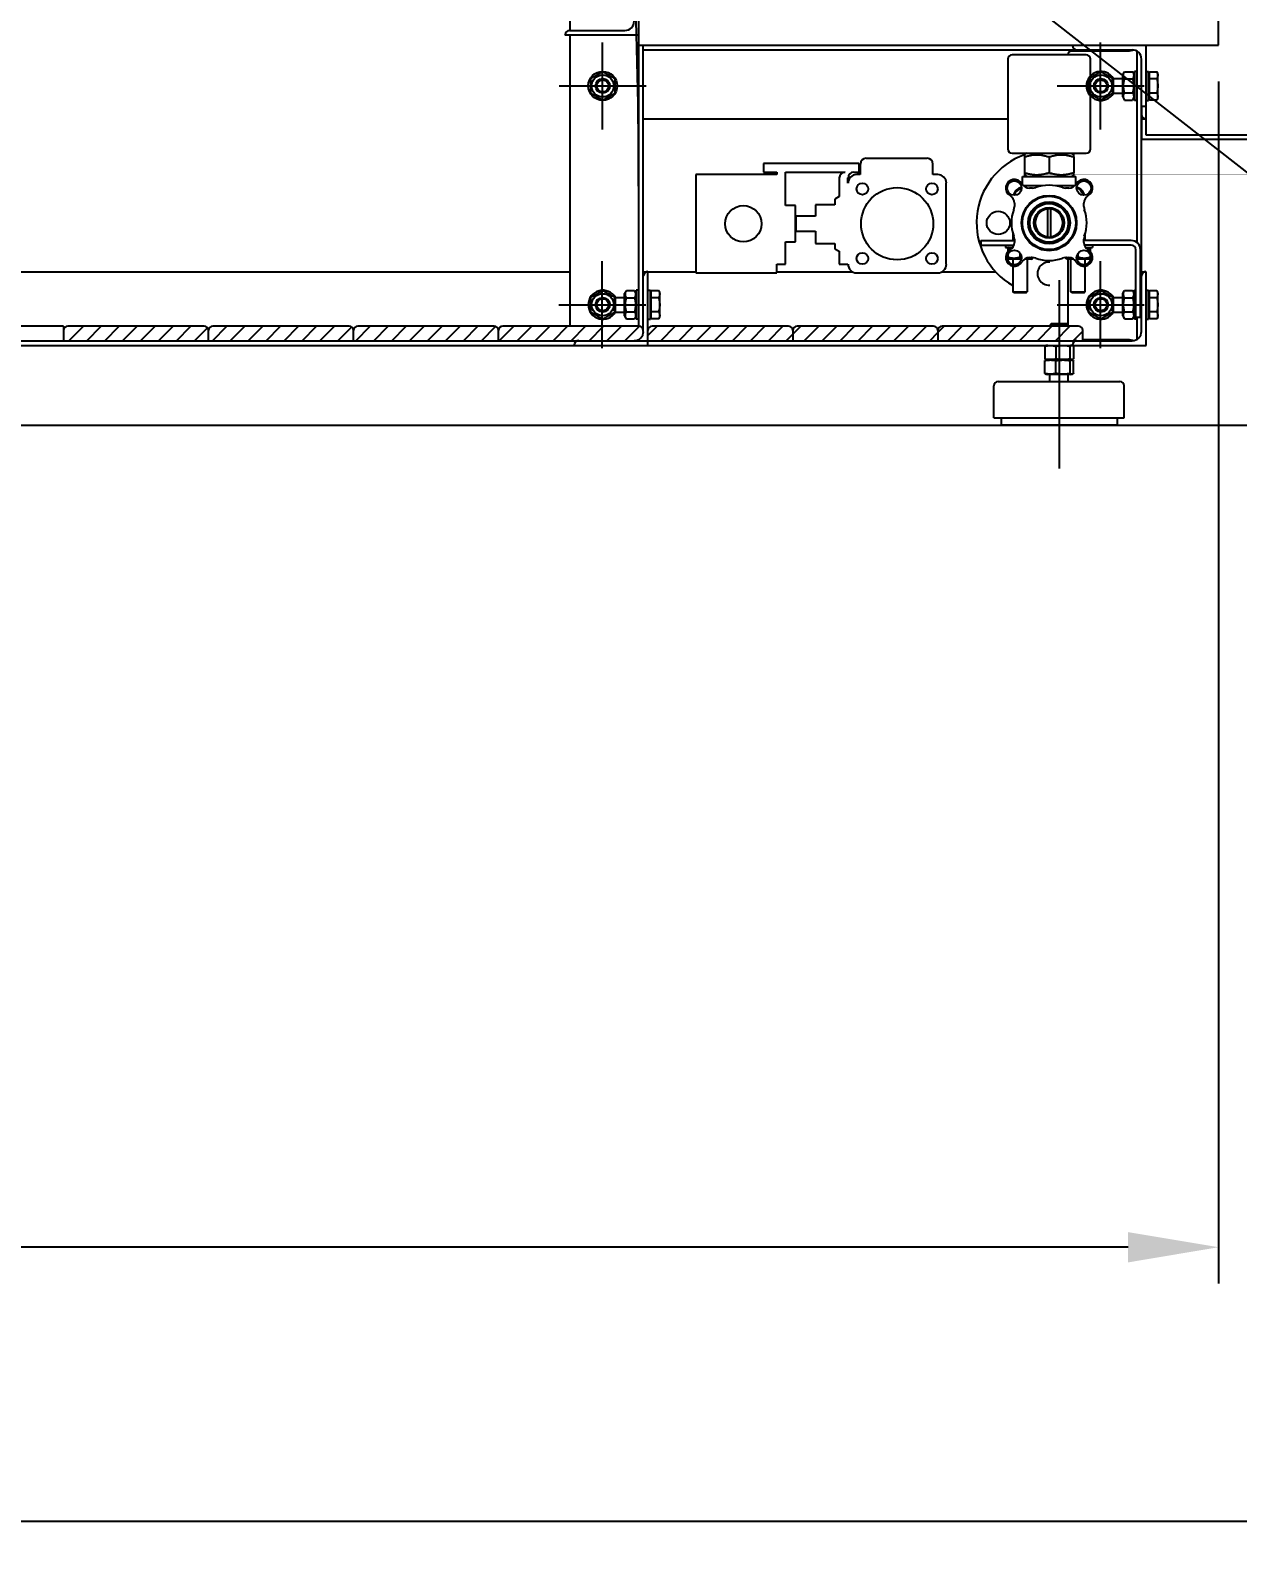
# Model space of a CAD drawing. Extents: x -24065 to -11187, y -102841 to -92978.
# Drawn here: x -13788 to -12955, y -97816 to -96763 of the extents above; entities that cross this region are included whole.
import ezdxf

# ---------------------------------------------------------------- set-up
doc = ezdxf.new("R2010")
doc.units = 0
doc.header["$LTSCALE"] = 200
doc.header["$MEASUREMENT"] = 0
doc.header["$PDMODE"] = 35
doc.header["$PDSIZE"] = 5
doc.linetypes.add('CENTER', pattern=[2, 1.25, -0.25, 0.25, -0.25])
for name, color, linetype in [('DIM', 1, 'Continuous'), ('HACH', 9, 'Continuous'), ('M2', 2, 'Continuous'), ('M3', 3, 'Continuous'), ('M4', 4, 'Continuous'), ('M5', 5, 'Continuous'), ('MC1', 8, 'CENTER')]:
    doc.layers.add(name, color=color, linetype=linetype)
doc.styles.add('ROMANS', font='romans.shx')
doc.dimstyles.new('CEMI-1. 25', dxfattribs={"dimscale": 25, "dimtxt": 2.5, "dimasz": 2.5, "dimexe": 1, "dimexo": 1, "dimtad": 1, "dimdec": 0, "dimtxsty": 'ROMANS', "dimcen": 0, "dimclrd": 1, "dimclre": 1, "dimclrt": 3, "dimadec": 0, "dimazin": 2, "dimtfac": 1, "dimtdec": 0, "dimtmove": 0, "dimatfit": 3, "dimfxl": 1.25, "dimlwd": -1, "dimlwe": -1, "dimarcsym": 1})
pattern_1 = [(45, (20243.778, 2018.793), (-6.1871843, 6.1871843), [])]

# ---------------------------------------------------------------- blocks, each defined once
blk = doc.blocks.new('iss')
at = {"layer": 'HACH'}
h = blk.add_hatch(dxfattribs=at)
h.set_pattern_fill('ANSI31', color=256, scale=70, style=0)
h.set_pattern_definition(pattern_1)
edge = h.paths.add_edge_path()
edge.add_ellipse((4392.3, -20001.7), major_axis=(3, 0), ratio=1, start_angle=0, end_angle=90)
edge.add_line((4392.3, -19998.7), (4298.3, -19998.7))
edge.add_ellipse((4298.3, -20001.7), major_axis=(0, 3), ratio=1, start_angle=0, end_angle=90)
edge.add_line((4295.3, -20001.7), (4295.3, -20008.7))
edge.add_line((4295.3, -20008.7), (4395.3, -20008.7))
edge.add_line((4395.3, -20008.7), (4395.3, -20001.7))
h = blk.add_hatch(dxfattribs=at)
h.set_pattern_fill('ANSI31', color=256, scale=70, style=0)
h.set_pattern_definition(pattern_1)
edge = h.paths.add_edge_path()
edge.add_ellipse((4492.3, -20001.7), major_axis=(3, 0), ratio=1, start_angle=0, end_angle=90)
edge.add_line((4492.3, -19998.7), (4398.3, -19998.7))
edge.add_ellipse((4398.3, -20001.7), major_axis=(0, 3), ratio=1, start_angle=0, end_angle=90)
edge.add_line((4395.3, -20001.7), (4395.3, -20008.7))
edge.add_line((4395.3, -20008.7), (4495.3, -20008.7))
edge.add_line((4495.3, -20008.7), (4495.3, -20001.7))
h = blk.add_hatch(dxfattribs=at)
h.set_pattern_fill('ANSI31', color=256, scale=70, style=0)
h.set_pattern_definition(pattern_1)
edge = h.paths.add_edge_path()
edge.add_ellipse((4592.3, -20001.7), major_axis=(3, 0), ratio=1, start_angle=0, end_angle=90)
edge.add_line((4592.3, -19998.7), (4498.3, -19998.7))
edge.add_ellipse((4498.3, -20001.7), major_axis=(0, 3), ratio=1, start_angle=0, end_angle=90)
edge.add_line((4495.3, -20001.7), (4495.3, -20008.7))
edge.add_line((4495.3, -20008.7), (4595.3, -20008.7))
edge.add_line((4595.3, -20008.7), (4595.3, -20001.7))
h = blk.add_hatch(dxfattribs=at)
h.set_pattern_fill('ANSI31', color=256, scale=70, style=0)
h.set_pattern_definition(pattern_1)
edge = h.paths.add_edge_path()
edge.add_ellipse((4692.3, -20001.7), major_axis=(3, 0), ratio=1, start_angle=0, end_angle=90)
edge.add_line((4692.3, -19998.7), (4598.3, -19998.7))
edge.add_ellipse((4598.3, -20001.7), major_axis=(0, 3), ratio=1, start_angle=0, end_angle=90)
edge.add_line((4595.3, -20001.7), (4595.3, -20008.7))
edge.add_line((4595.3, -20008.7), (4650.7, -20008.7))
edge.add_line((4650.7, -20008.7), (4689, -20008.7))
edge.add_ellipse((4689, -20002.3), major_axis=(6.35, 0), ratio=1, start_angle=270, end_angle=360)
edge.add_line((4695.3, -20002.3), (4695.3, -20001.7))
h = blk.add_hatch(dxfattribs=at)
h.set_pattern_fill('ANSI31', color=256, scale=70, style=0)
h.set_pattern_definition(pattern_1)
edge = h.paths.add_edge_path()
edge.add_ellipse((4795.5, -20001.7), major_axis=(3, 0), ratio=1, start_angle=0, end_angle=90)
edge.add_line((4795.5, -19998.7), (4701.5, -19998.7))
edge.add_ellipse((4701.5, -20001.7), major_axis=(0, 3), ratio=1, start_angle=0, end_angle=90)
edge.add_line((4698.5, -20001.7), (4698.5, -20002.3))
edge.add_line((4698.5, -20002.3), (4698.5, -20008.7))
edge.add_line((4698.5, -20008.7), (4798.5, -20008.7))
edge.add_line((4798.5, -20008.7), (4798.5, -20001.7))
h = blk.add_hatch(dxfattribs=at)
h.set_pattern_fill('ANSI31', color=256, scale=70, style=0)
h.set_pattern_definition(pattern_1)
edge = h.paths.add_edge_path()
edge.add_ellipse((4895.5, -20001.7), major_axis=(3, 0), ratio=1, start_angle=0, end_angle=90)
edge.add_line((4895.5, -19998.7), (4801.5, -19998.7))
edge.add_ellipse((4801.5, -20001.7), major_axis=(0, 3), ratio=1, start_angle=0, end_angle=90)
edge.add_line((4798.5, -20001.7), (4798.5, -20008.7))
edge.add_line((4798.5, -20008.7), (4898.5, -20008.7))
edge.add_line((4898.5, -20008.7), (4898.5, -20001.7))
h = blk.add_hatch(dxfattribs=at)
h.set_pattern_fill('ANSI31', color=256, scale=70, style=0)
h.set_pattern_definition(pattern_1)
edge = h.paths.add_edge_path()
edge.add_ellipse((4995.5, -20001.7), major_axis=(3, 0), ratio=1, start_angle=0, end_angle=90)
edge.add_line((4995.5, -19998.7), (4901.5, -19998.7))
edge.add_ellipse((4901.5, -20001.7), major_axis=(0, 3), ratio=1, start_angle=0, end_angle=90)
edge.add_line((4898.5, -20001.7), (4898.5, -20008.7))
edge.add_line((4898.5, -20008.7), (4994.4, -20008.7))
edge.add_line((4994.4, -20008.7), (4998.5, -20008.7))
edge.add_line((4998.5, -20008.7), (4998.5, -20001.7))
at = {"layer": 'M2'}
for p, q in [((4946.7, -19814.4), (4946.7, -19876.4)), ((5000.7, -19811.4), (4949.7, -19811.4)), ((5003.7, -19876.4), (5003.7, -19814.4)), ((4844.3, -19886.4), (4778.1, -19886.4)), ((4778.1, -19886.4), (4778.1, -19892.4)), ((4844.3, -19892.4), (4844.3, -19886.4)), ((4845, -19886.8), (4845, -19894.1)), ((4891.1, -19882.9), (4849, -19882.9)), ((4895.1, -19894.1), (4895.1, -19886.8)), ((4949.7, -19879.4), (5000.7, -19879.4)), ((4959.9, -19879.4), (4958.2, -19880.3)), ((4958.2, -19881.9), (4958.2, -19892.9)), ((4975.2, -19881.9), (4975.2, -19892.9)), ((4990.5, -19879.4), (4992.2, -19880.3)), ((4992.2, -19881.9), (4992.2, -19892.9)), ((4787.5, -19894.1), (4731.6, -19894.1)), ((4731.6, -19894.1), (4731.6, -19961.9)), ((4778.1, -19892.4), (4787.5, -19892.4)), ((4787.5, -19892.4), (4787.5, -19894.1)), ((4793.4, -19915.5), (4793.4, -19892.4)), ((4793.4, -19892.4), (4834.5, -19892.4)), ((4830.5, -19896.4), (4830.5, -19909.3)), ((4836.5, -19900.1), (4836.5, -19896.4)), ((4840.5, -19892.4), (4844.3, -19892.4)), ((4845, -19894.1), (4842.5, -19894.1)), ((4898.4, -19894.1), (4895.1, -19894.1)), ((4956.8, -19895.4), (4993.7, -19895.4)), ((4956.8, -19900.9), (4956.8, -19895.4)), ((4959.9, -19895.4), (4958.2, -19894.4)), ((4990.5, -19895.4), (4992.2, -19894.4)), ((4993.7, -19900.9), (4993.7, -19895.4)), ((4830.5, -19909.3), (4827.5, -19911)), ((4904.3, -19955.9), (4904.3, -19900.1)), ((4970.7, -19901.8), (4957.5, -19901.8)), ((4958.5, -19902.5), (4958.5, -19901.8)), ((4963.9, -19903.4), (4961.7, -19903.4)), ((4972, -19909.2), (4972, -19908.6)), ((4978.4, -19909.2), (4978.4, -19908.6)), ((4992.9, -19901.8), (4979.8, -19901.8)), ((4988.8, -19903.4), (4986.5, -19903.4)), ((4992, -19902.5), (4992, -19901.8)), ((4800.3, -19915.5), (4793.4, -19915.5)), ((4800.3, -19940.5), (4800.3, -19915.5)), ((4814, -19914.9), (4814, -19922.8)), ((4827.5, -19914.9), (4814, -19914.9)), ((4827.5, -19911), (4827.5, -19914.9)), ((4951.3, -19913.8), (4951.3, -19916.1)), ((4958.5, -19919.7), (4958.5, -19918.4)), ((4974.2, -19917.4), (4974.2, -19937.3)), ((4976.2, -19917.4), (4976.2, -19937.3)), ((4992, -19919.7), (4992, -19918.4)), ((4999.2, -19916.1), (4999.2, -19913.8)), ((4814, -19922.8), (4800.4, -19922.8)), ((4800.4, -19922.8), (4800.4, -19933.1)), ((4793.4, -19955.9), (4793.4, -19940.5)), ((4793.4, -19940.5), (4800.3, -19940.5)), ((4800.4, -19933.1), (4814, -19933.1)), ((4814, -19933.1), (4814, -19941.6)), ((4814, -19941.6), (4827.5, -19941.6)), ((4827.5, -19941.6), (4827.5, -19945.3)), ((4928.2, -19939.5), (4951.3, -19939.5)), ((4928.2, -19939.5), (4928.2, -19942.7)), ((4950.2, -19934.5), (4950.2, -19939.5)), ((4951.3, -19938.7), (4951.3, -19940.9)), ((4960.2, -19938.1), (4960.2, -19939)), ((4961.4, -19939.5), (4960.6, -19939.5)), ((4989.8, -19939.5), (4989.1, -19939.5)), ((4990.2, -19939), (4990.2, -19938.1)), ((4999.2, -19940.9), (4999.2, -19938.7)), ((5031.9, -19939.5), (4999.2, -19939.5)), ((5000.2, -19939.5), (5000.2, -19934.5)), ((4827.5, -19945.3), (4830.5, -19947)), ((4830.5, -19947), (4830.5, -19955.9)), ((4928.2, -19942.7), (4951, -19942.7)), ((4945.2, -19942.7), (4945.2, -19944.4)), ((4945.2, -19944.4), (4950.2, -19944.4)), ((4947.6, -19944.4), (4946.7, -19944.9)), ((4946.7, -19945.6), (4946.7, -19947.5)), ((4946.7, -19949.4), (4946.7, -19951.1)), ((4947.6, -19952.4), (4946.7, -19951.9)), ((4956.2, -19952.4), (4947.6, -19952.4)), ((4950.2, -19952.4), (4950.2, -19956.2)), ((4955.2, -19951.1), (4955.2, -19948.2)), ((4962.9, -19952.4), (4958.2, -19952.4)), ((4960.2, -19952.4), (4960.2, -19975)), ((4961.7, -19951.3), (4963.9, -19951.3)), ((4962.9, -19952.4), (4963.8, -19951.9)), ((4965, -19942.7), (4964, -19942.7)), ((4965.2, -19942.8), (4965.2, -19943.5)), ((4968.9, -19944.7), (4968.4, -19945.1)), ((4982.1, -19945.1), (4981.5, -19944.7)), ((4985.2, -19942.8), (4985.2, -19943.5)), ((4986.5, -19942.7), (4985.4, -19942.7)), ((4986.5, -19951.3), (4988.8, -19951.3)), ((4987.6, -19952.4), (4986.7, -19951.9)), ((4992.3, -19952.4), (4987.6, -19952.4)), ((4990.2, -19975), (4990.2, -19952.4)), ((5002.9, -19952.4), (4994.3, -19952.4)), ((4995.2, -19951.1), (4995.2, -19948.2)), ((5031.9, -19942.7), (4999.4, -19942.7)), ((5000.2, -19956.2), (5000.2, -19952.4)), ((5000.3, -19944.4), (5005.2, -19944.4)), ((5002.9, -19944.4), (5003.8, -19944.9)), ((5002.9, -19952.4), (5003.8, -19951.9)), ((5003.8, -19947.5), (5003.8, -19945.6)), ((5003.8, -19951.1), (5003.8, -19949.4)), ((5005.2, -19942.7), (5005.2, -19944.4)), ((5035.1, -19992.5), (5035.1, -19945.9)), ((5038.2, -19992.5), (5038.2, -19945.9)), ((4731.6, -19961.9), (4787.5, -19961.9)), ((4787.5, -19961.9), (4787.5, -19955.9)), ((4787.5, -19955.9), (4793.4, -19955.9)), ((4830.5, -19955.9), (4836.5, -19955.9)), ((4842.5, -19961.9), (4898.4, -19961.9)), ((4950.2, -19957.2), (4950.2, -19975)), ((5000.2, -19975), (5000.2, -19957.2)), ((4950.2, -19975), (4960.2, -19975)), ((4950.9, -19975.7), (4950.2, -19975)), ((4959.5, -19975.7), (4950.9, -19975.7)), ((4959.5, -19975.7), (4960.2, -19975)), ((4990.2, -19975), (5000.2, -19975)), ((4990.9, -19975.7), (4990.2, -19975)), ((4999.5, -19975.7), (4990.9, -19975.7)), ((4999.5, -19975.7), (5000.2, -19975)), ((5018.8, -19979.8), (5019.7, -19978.9)), ((5018.8, -19988), (5018.8, -19979.8)), ((5019.7, -19988.9), (5019.7, -19978.9)), ((5019.7, -19978.9), (5026.1, -19978.9)), ((5026.1, -19976.2), (5027.3, -19974.1)), ((5026.1, -19991.5), (5026.1, -19976.2)), ((5027.3, -19974.1), (5032.8, -19974.1)), ((5027.3, -19979), (5032.8, -19979)), ((5034.1, -19976.2), (5032.8, -19974.1)), ((5034.1, -19973.9), (5034.1, -19993.9)), ((5035.1, -19973.9), (5034.1, -19973.9)), ((5042.1, -19973.9), (5043.8, -19973.9)), ((5043.8, -19993.9), (5043.8, -19973.9)), ((5043.8, -19976.2), (5044.4, -19976.2)), ((5044.4, -19974.1), (5049.5, -19974.1)), ((5044.4, -19993.7), (5044.4, -19974.1)), ((5049.5, -19979), (5044.4, -19979)), ((5050.2, -19975.4), (5049.5, -19974.1)), ((5050.2, -19992.4), (5050.2, -19975.4)), ((5018.8, -19988), (5019.7, -19988.9)), ((5019.7, -19988.9), (5026.1, -19988.9)), ((5026.1, -19991.5), (5027.3, -19993.7)), ((5027.3, -19988.7), (5032.8, -19988.7)), ((5027.3, -19993.7), (5032.8, -19993.7)), ((5034.1, -19991.5), (5032.8, -19993.7)), ((5035.8, -19993.9), (5034.1, -19993.9)), ((5035.1, -19992.5), (5038.2, -19992.5)), ((5042.1, -19993.9), (5043.8, -19993.9)), ((5043.8, -19991.6), (5044.4, -19991.6)), ((5049.5, -19988.8), (5044.4, -19988.8)), ((5049.5, -19993.7), (5044.4, -19993.7)), ((5050.2, -19992.4), (5049.5, -19993.7))]:
    blk.add_line(p, q, dxfattribs=at)
for centre, radius in [((4951.3, -19903.4), 4.99), ((4999.2, -19903.4), 4.99), ((4846.4, -19904), 3.99), ((4870.4, -19928), 24.9), ((4894.4, -19904), 3.99), ((4975.2, -19927.4), 19), ((4975.2, -19927.4), 18.4), ((4764.3, -19928), 12.5), ((4940.2, -19927.4), 8), ((4975.2, -19927.4), 14.5), ((4975.2, -19927.4), 13.5), ((4975.2, -19927.4), 13.3), ((4975.2, -19927.4), 10.5), ((4975.2, -19927.4), 10), ((4846.4, -19952), 3.99), ((4894.4, -19952), 3.99), ((4951.3, -19951.3), 4.99), ((4999.2, -19951.3), 4.99)]:
    blk.add_circle(centre, radius, dxfattribs=at)
for centre, radius, start, end in [((4949.7, -19814.4), 3, 90, 180), ((5000.7, -19814.4), 3, 0, 90), ((4949.7, -19876.4), 3, 180, 270), ((5000.7, -19876.4), 3, 270, 0), ((4849, -19886.8), 3.99, 90, 180), ((4891.1, -19886.8), 3.99, 0, 90), ((4975.2, -19927.4), 50, 109.8613, 240), ((4834.5, -19896.4), 3.99, 90, 180), ((4840.5, -19896.4), 3.99, 90, 180), ((4842.5, -19900.1), 5.98, 90, 180), ((4898.4, -19900.1), 5.98, 0, 90), ((4951.3, -19903.4), 5.98, 30, 240), ((4999.2, -19903.4), 5.98, 300, 150), ((4945.3, -19913.8), 5.98, 0, 60), ((4956.8, -19909), 6, 95.5791, 174.4209), ((4956.8, -19909), 5.47, 144.0192, 155.9808), ((4956.8, -19909), 5.47, 95.9416, 95.9808), ((4961.7, -19897.4), 5.98, 210, 270), ((4963.9, -19897.4), 5.98, 270, 290.6748), ((4975.2, -19927.4), 26, 69.3252, 110.6748), ((4986.5, -19897.4), 5.98, 249.3252, 270), ((4988.8, -19897.4), 5.98, 270, 330), ((4993.6, -19909), 6, 5.5791, 84.4209), ((4993.6, -19909), 5.47, 54.0192, 65.9808), ((4993.6, -19909), 5.47, 5.9416, 5.9808), ((5005.2, -19913.8), 5.98, 120, 180), ((4975.2, -19927.4), 26, 159.3252, 200.6748), ((4945.3, -19916.1), 5.98, 339.3252, 0), ((4975.2, -19927.4), 9.53, 96.0264, 263.9736), ((4975.2, -19927.4), 9.53, 276.0264, 83.9736), ((5005.2, -19916.1), 5.98, 180, 200.6748), ((4975.2, -19927.4), 26, 339.3252, 20.6748), ((4945.3, -19940.9), 5.98, 300, 0), ((4945.3, -19938.7), 5.98, 0, 20.6748), ((5005.2, -19938.7), 5.98, 159.3252, 180), ((5005.2, -19940.9), 5.98, 180, 240), ((5031.9, -19945.9), 6.35, 0, 90), ((4951.3, -19951.3), 5.98, 120, 330), ((4961.7, -19957.3), 5.98, 90, 150), ((4963.9, -19957.3), 5.98, 69.3252, 90), ((4975.2, -19927.4), 26, 249.3252, 290.6748), ((4975.2, -19927.4), 19, 248.8039, 291.1961), ((4986.5, -19957.3), 5.98, 90, 110.6748), ((4988.8, -19957.3), 5.98, 30, 90), ((4999.2, -19951.3), 5.98, 210, 60), ((5031.9, -19945.9), 3.17, 0, 90), ((4842.5, -19955.9), 5.98, 180, 270), ((4898.4, -19955.9), 5.98, 270, 0), ((4975.2, -19962.4), 8, 86.0996, 273.9004)]:
    blk.add_arc(centre, radius, start, end, dxfattribs=at)
for points, weights in [([(4958.2, -19881.9), (4966.7, -19879), (4975.2, -19881.9)], [1, 1.15470053838, 1]), ([(4958.2, -19880.3), (4958.2, -19880.3), (4958.2, -19881.9)], [1.07735026919, 1.07735026919, 1]), ([(4975.2, -19881.9), (4983.7, -19879), (4992.2, -19881.9)], [1, 1.15470053838, 1]), ([(4992.2, -19881.9), (4992.2, -19880.3), (4992.2, -19880.3)], [1, 1.07735026919, 1.07735026919]), ([(4975.2, -19892.9), (4966.7, -19895.7), (4958.2, -19892.9)], [1, 1.15470053838, 1]), ([(4958.2, -19892.9), (4958.2, -19894.4), (4958.2, -19894.4)], [1, 1.07735026919, 1.07735026919]), ([(4992.2, -19892.9), (4983.7, -19895.7), (4975.2, -19892.9)], [1, 1.15470053838, 1]), ([(4992.2, -19894.4), (4992.2, -19894.4), (4992.2, -19892.9)], [1.07735026919, 1.07735026919, 1]), ([(4952.4, -19905.8), (4952.1, -19905.9), (4951.8, -19906.1)], [1, 1.00172638081, 1.00001519104]), ([(4951.8, -19906.1), (4951.8, -19906.4), (4951.8, -19906.7)], [1.00001519104, 1.0017263808, 1]), ([(4956.3, -19903.5), (4956.3, -19903.5), (4956.3, -19903.5)], [1.00002317822, 1.00001166762, 1]), ([(4996.5, -19904), (4996.2, -19904), (4995.8, -19904)], [1.00001519104, 1.00172638081, 1]), ([(4996.8, -19904.5), (4996.7, -19904.3), (4996.5, -19904)], [1, 1.00172638081, 1.00001519104]), ([(4999.1, -19908.4), (4999.1, -19908.4), (4999.1, -19908.4)], [1.00002317822, 1.00001166762, 1]), ([(4946.7, -19944.9), (4946.7, -19944.9), (4946.7, -19945.6)], [1.0740727178, 1.0740727178, 1]), ([(4946.7, -19945.6), (4948.3, -19945.1), (4949.8, -19944.9)], [1, 1.05523098471, 1.07186065209]), ([(4946.7, -19951.1), (4946.7, -19951.9), (4946.7, -19951.9)], [1, 1.0740727178, 1.0740727178]), ([(4955.2, -19951.1), (4951, -19952.6), (4946.7, -19951.1)], [1, 1.15804961504, 1]), ([(4956.3, -19951.5), (4955.8, -19951.3), (4955.2, -19951.1)], [1.03111846766, 1.01749603956, 1]), ([(4963.3, -19951.3), (4961, -19952), (4959, -19951.9)], [1.01464073997, 1.0876549551, 1.07786800817]), ([(4963.8, -19951.9), (4963.8, -19951.9), (4963.8, -19951.3)], [1.0740727178, 1.0740727178, 1.01458160047]), ([(4986.7, -19951.3), (4986.7, -19951.9), (4986.7, -19951.9)], [1.01458160047, 1.0740727178, 1.0740727178]), ([(4991.4, -19951.9), (4989.4, -19952), (4987.2, -19951.3)], [1.0778680082, 1.08765495501, 1.01464073997]), ([(4995.2, -19951.1), (4994.7, -19951.3), (4994.2, -19951.5)], [1, 1.01749603956, 1.03111846766]), ([(5003.8, -19951.1), (4999.5, -19952.6), (4995.2, -19951.1)], [1, 1.15804961504, 1]), ([(5000.7, -19944.9), (5002.1, -19945.1), (5003.8, -19945.6)], [1.07186065215, 1.05523098482, 1]), ([(5003.8, -19945.6), (5003.8, -19944.9), (5003.8, -19944.9)], [1, 1.0740727178, 1.0740727178]), ([(5003.8, -19951.9), (5003.8, -19951.9), (5003.8, -19951.1)], [1.0740727178, 1.0740727178, 1]), ([(5019.5, -19979.1), (5019.5, -19979.1), (5019.5, -19979)], [1.00184388541, 1.00092775271, 1]), ([(5027.3, -19979), (5025.9, -19976.6), (5027.3, -19974.1)], [1, 1.15804961504, 1]), ([(5027.3, -19988.7), (5026, -19983.9), (5027.3, -19979)], [1, 1.1481454356, 1]), ([(5032.8, -19974.1), (5034.3, -19976.6), (5032.8, -19979)], [1, 1.15804961504, 1]), ([(5032.8, -19979), (5034.2, -19983.9), (5032.8, -19988.7)], [1, 1.1481454356, 1]), ([(5049.5, -19974.1), (5050.2, -19975.4), (5050.2, -19976.5)], [1, 1.0379548493, 1]), ([(5050.2, -19976.5), (5050.2, -19977.6), (5049.5, -19979)], [1, 1.0379548493, 1]), ([(5049.5, -19979), (5050.2, -19981.6), (5050.2, -19983.9)], [1, 1.03795484931, 1]), ([(5050.2, -19983.9), (5050.2, -19986.1), (5049.5, -19988.8)], [1, 1.03795484931, 1]), ([(5019.5, -19988.7), (5019.5, -19988.7), (5019.5, -19988.6)], [1, 1.00092775271, 1.00184388541]), ([(5027.3, -19993.7), (5025.9, -19991.2), (5027.3, -19988.7)], [1, 1.15804961504, 1]), ([(5032.8, -19988.7), (5034.3, -19991.2), (5032.8, -19993.7)], [1, 1.15804961504, 1]), ([(5049.5, -19988.8), (5050.2, -19990.1), (5050.2, -19991.2)], [1, 1.0379548493, 1]), ([(5050.2, -19991.2), (5050.2, -19992.4), (5049.5, -19993.7)], [1, 1.0379548493, 1])]:
    blk.add_rational_spline(points, weights, degree=2, dxfattribs=at)
for points in [[(4951.8, -19906.7), (4951.8, -19907.3), (4951.8, -19907.8), (4951.8, -19908.4)], [(4995.8, -19904), (4995.3, -19904), (4994.7, -19904), (4994.2, -19904)]]:
    blk.add_open_spline(points, degree=3, dxfattribs=at)
for points in [[(4956.3, -19903.5), (4955.6, -19903.9), (4955, -19904.3), (4954.3, -19904.6), (4953.7, -19905), (4953.1, -19905.4), (4952.4, -19905.8)], [(4999.1, -19908.4), (4998.7, -19907.8), (4998.3, -19907.1), (4997.9, -19906.5), (4997.6, -19905.9), (4997.2, -19905.2), (4996.8, -19904.5)]]:
    blk.add_open_spline(points, degree=3, knots=[-0.2101923, -0.2101923, -0.2101923, -0.2101923, 0, 0, 0, 0.2101923, 0.2101923, 0.2101923, 0.2101923], dxfattribs=at)
at = {"layer": 'M3'}
for p, q in [((5092.1, -19804.9), (5092.1, -18404.9)), ((4692.1, -19998.7), (4692.1, -18559.9)), ((4644.5, -19410.8), (4644.5, -19794.7)), ((4641.3, -19797.9), (4641.3, -19797.7)), ((4692.1, -19797.9), (4641.3, -19797.9)), ((4644.4, -19794.7), (4682.6, -19794.7)), ((4644.5, -19797.9), (4644.5, -19998.7)), ((4692.1, -19804.9), (4991.3, -19804.9)), ((4695.3, -20002.3), (4695.3, -19804.9)), ((4991.3, -19805), (4991.3, -19804.9)), ((4991.3, -19804.9), (5042.1, -19804.9)), ((5042.1, -19804.9), (5092.1, -19804.9)), ((5042.1, -19855.7), (5042.1, -19804.9)), ((4695.3, -19808), (5032.6, -19808)), ((5029.4, -19808.9), (4991.2, -19808.9)), ((5035.8, -19808.9), (5035.8, -19940.9)), ((5039, -20002.3), (5039, -19814.4)), ((5026.1, -19825.2), (5027.3, -19823.1)), ((5026.1, -19840.5), (5026.1, -19825.2)), ((5027.3, -19823.1), (5032.8, -19823.1)), ((5034.1, -19825.2), (5032.8, -19823.1)), ((5034.1, -19822.9), (5034.1, -19842.9)), ((5035.8, -19822.9), (5034.1, -19822.9)), ((5042.1, -19822.9), (5043.8, -19822.9)), ((5043.8, -19842.9), (5043.8, -19822.9)), ((5043.8, -19825.2), (5044.4, -19825.2)), ((5044.4, -19823.1), (5049.5, -19823.1)), ((5044.4, -19842.7), (5044.4, -19823.1)), ((5050.2, -19824.4), (5049.5, -19823.1)), ((5050.2, -19841.4), (5050.2, -19824.4)), ((5018.8, -19828.8), (5019.7, -19827.9)), ((5018.8, -19837), (5018.8, -19828.8)), ((5019.7, -19837.9), (5019.7, -19827.9)), ((5019.7, -19827.9), (5026.1, -19827.9)), ((5027.3, -19828), (5032.8, -19828)), ((5049.5, -19828), (5044.4, -19828)), ((5018.8, -19837), (5019.7, -19837.9)), ((5019.7, -19837.9), (5026.1, -19837.9)), ((5026.1, -19840.5), (5027.3, -19842.7)), ((5027.3, -19837.7), (5032.8, -19837.7)), ((5027.3, -19842.7), (5032.8, -19842.7)), ((5034.1, -19840.5), (5032.8, -19842.7)), ((5035.8, -19842.9), (5034.1, -19842.9)), ((5042.1, -19842.9), (5043.8, -19842.9)), ((5043.8, -19840.6), (5044.4, -19840.6)), ((5049.5, -19837.8), (5044.4, -19837.8)), ((5049.5, -19842.7), (5044.4, -19842.7)), ((5050.2, -19841.4), (5049.5, -19842.7)), ((4695.3, -19855.7), (4946.7, -19855.7)), ((5039, -19855.7), (5042.1, -19855.7)), ((4692, -19902.1), (4692.1, -19902.1)), ((4988.2, -19952.4), (4988.2, -19997.5)), ((3606.1, -19961.1), (4644.5, -19961.1)), ((4695.3, -19961.1), (4731.6, -19961.1)), ((4698.5, -20011.9), (4698.5, -19961.1)), ((4787.5, -19961.1), (4839.5, -19961.1)), ((4901.4, -19961.1), (4938.3, -19961.1)), ((5039, -19961.1), (5042.1, -19961.1)), ((5042.1, -20011.9), (5042.1, -19961.1)), ((4675.2, -19979.8), (4676.1, -19978.9)), ((4675.2, -19988), (4675.2, -19979.8)), ((4676.1, -19988.9), (4676.1, -19978.9)), ((4676.1, -19978.9), (4682.4, -19978.9)), ((4682.4, -19976.2), (4683.7, -19974.1)), ((4682.4, -19991.5), (4682.4, -19976.2)), ((4683.7, -19974.1), (4689.2, -19974.1)), ((4683.7, -19979), (4689.2, -19979)), ((4690.4, -19976.2), (4689.2, -19974.1)), ((4690.4, -19973.9), (4690.4, -19993.9)), ((4692.1, -19973.9), (4690.4, -19973.9)), ((4698.5, -19973.9), (4700.2, -19973.9)), ((4700.2, -19993.9), (4700.2, -19973.9)), ((4700.2, -19976.2), (4700.8, -19976.2)), ((4700.8, -19974.1), (4705.8, -19974.1)), ((4700.8, -19993.7), (4700.8, -19974.1)), ((4705.8, -19979), (4700.8, -19979)), ((4706.6, -19975.4), (4705.8, -19974.1)), ((4706.6, -19992.4), (4706.6, -19975.4)), ((5018.8, -19979.8), (5019.7, -19978.9)), ((5018.8, -19988), (5018.8, -19979.8)), ((5019.7, -19988.9), (5019.7, -19978.9)), ((5019.7, -19978.9), (5026.1, -19978.9)), ((5026.1, -19976.2), (5027.3, -19974.1)), ((5026.1, -19991.5), (5026.1, -19976.2)), ((5027.3, -19974.1), (5032.8, -19974.1)), ((5027.3, -19979), (5032.8, -19979)), ((5034.1, -19976.2), (5032.8, -19974.1)), ((5034.1, -19973.9), (5034.1, -19993.9)), ((5035.1, -19973.9), (5034.1, -19973.9)), ((5042.1, -19973.9), (5043.8, -19973.9)), ((5043.8, -19993.9), (5043.8, -19973.9)), ((5043.8, -19976.2), (5044.4, -19976.2)), ((5044.4, -19974.1), (5049.5, -19974.1)), ((5044.4, -19993.7), (5044.4, -19974.1)), ((5049.5, -19979), (5044.4, -19979)), ((5050.2, -19975.4), (5049.5, -19974.1)), ((5050.2, -19992.4), (5050.2, -19975.4)), ((4675.2, -19988), (4676.1, -19988.9)), ((4676.1, -19988.9), (4682.4, -19988.9)), ((4682.4, -19991.5), (4683.7, -19993.7)), ((4683.7, -19988.7), (4689.2, -19988.7)), ((4683.7, -19993.7), (4689.2, -19993.7)), ((4690.4, -19991.5), (4689.2, -19993.7)), ((4692.1, -19993.9), (4690.4, -19993.9)), ((4698.5, -19993.9), (4700.2, -19993.9)), ((4700.2, -19991.6), (4700.8, -19991.6)), ((4705.8, -19988.8), (4700.8, -19988.8)), ((4705.8, -19993.7), (4700.8, -19993.7)), ((4706.6, -19992.4), (4705.8, -19993.7)), ((5018.8, -19988), (5019.7, -19988.9)), ((5019.7, -19988.9), (5026.1, -19988.9)), ((5026.1, -19991.5), (5027.3, -19993.7)), ((5027.3, -19988.7), (5032.8, -19988.7)), ((5027.3, -19993.7), (5032.8, -19993.7)), ((5034.1, -19991.5), (5032.8, -19993.7)), ((5035.8, -19993.9), (5034.1, -19993.9)), ((5035.8, -19992.5), (5035.8, -20007.8)), ((5042.1, -19993.9), (5043.8, -19993.9)), ((5043.8, -19991.6), (5044.4, -19991.6)), ((5049.5, -19988.8), (5044.4, -19988.8)), ((5049.5, -19993.7), (5044.4, -19993.7)), ((5050.2, -19992.4), (5049.5, -19993.7)), ((4295.3, -19998.7), (3955.3, -19998.7)), ((4295.3, -19998.7), (4295.3, -20001.7)), ((4295.3, -20001.7), (4295.3, -20008.7)), ((4392.3, -19998.7), (4298.3, -19998.7)), ((4395.3, -20008.7), (4395.3, -20001.7)), ((4492.3, -19998.7), (4398.3, -19998.7)), ((4495.3, -20008.7), (4495.3, -20001.7)), ((4592.3, -19998.7), (4498.3, -19998.7)), ((4595.3, -20008.7), (4595.3, -20001.7)), ((4692.3, -19998.7), (4598.3, -19998.7)), ((4795.5, -19998.7), (4701.5, -19998.7)), ((4798.5, -20001.7), (4798.5, -20008.7)), ((4895.5, -19998.7), (4801.5, -19998.7)), ((4898.5, -20001.7), (4898.5, -20008.7)), ((4995.5, -19998.7), (4901.5, -19998.7)), ((4976.8, -19996.9), (4975.8, -19997.9)), ((4988.5, -19997.9), (4975.8, -19997.9)), ((4975.8, -19998.7), (4975.8, -19997.9)), ((4976.8, -19996.9), (4987.5, -19996.9)), ((4987.5, -19996.9), (4988.5, -19997.9)), ((4988.5, -19998.7), (4988.5, -19997.9)), ((4998.5, -20008.7), (4998.5, -20001.7)), ((3552.1, -20011.9), (5042.1, -20011.9)), ((3561.7, -20008.7), (5032.6, -20008.7)), ((4647.7, -20011.9), (4647.7, -20011.7)), ((4972.2, -20012.5), (4972.2, -20021.2)), ((4972.5, -20012.3), (4973.1, -20012.3)), ((4979.1, -20012.3), (4981.1, -20012.3)), ((4979.9, -20012.5), (4979.9, -20021.2)), ((4988.7, -20012.3), (4990.1, -20012.3)), ((4989.8, -20021.2), (4989.8, -20012.5)), ((4991.3, -20011.9), (4991.3, -20011.7)), ((4992, -20012.5), (4992, -20021.2)), ((4998.5, -20007.8), (5029.4, -20007.8)), ((4972.2, -20031.2), (4972.2, -20022.5)), ((4972.5, -20021.5), (4973.1, -20021.5)), ((4973.1, -20022.3), (4972.5, -20022.3)), ((4974.3, -20021.9), (4989.9, -20021.9)), ((4979.1, -20021.5), (4981.1, -20021.5)), ((4981.1, -20022.3), (4979.1, -20022.3)), ((4979.9, -20031.2), (4979.9, -20022.5)), ((4988.7, -20021.5), (4990.1, -20021.5)), ((4990.1, -20022.3), (4988.7, -20022.3)), ((4989.8, -20031.2), (4989.8, -20022.5)), ((4992, -20031.2), (4992, -20022.5)), ((4973.1, -20031.5), (4972.5, -20031.5)), ((4989.9, -20031.9), (4974.3, -20031.9)), ((4975.8, -20036.9), (4975.8, -20031.9)), ((4981.1, -20031.5), (4979.1, -20031.5)), ((4988.5, -20036.9), (4988.5, -20031.9)), ((4990.1, -20031.5), (4988.7, -20031.5)), ((4937.1, -20061.9), (4937.1, -20039.9)), ((4940.1, -20036.9), (5024.1, -20036.9)), ((5027.1, -20061.9), (5027.1, -20039.9)), ((4937.1, -20061.9), (5027.1, -20061.9)), ((4942.1, -20061.9), (4942.1, -20066.9)), ((5022.1, -20066.9), (4942.1, -20066.9)), ((5022.1, -20061.9), (5022.1, -20066.9))]:
    blk.add_line(p, q, dxfattribs=at)
for centre, radius in [((4667.3, -19832.9), 10), ((4667.3, -19832.9), 7.65), ((5011, -19832.9), 7.65), ((4667.3, -19832.9), 5), ((4667.3, -19832.9), 4.08), ((5011, -19832.9), 5), ((5011, -19832.9), 4.08), ((4667.3, -19983.9), 7.65), ((4667.3, -19983.9), 5), ((4667.3, -19983.9), 4.08), ((5011, -19983.9), 7.65), ((5011, -19983.9), 5), ((5011, -19983.9), 4.08)]:
    blk.add_circle(centre, radius, dxfattribs=at)
for centre, radius, start, end in [((1457.3, -19890.9), 3234.7, 359.803, 2.4953), ((4682.6, -19788.3), 6.35, 270, 0), ((4644.4, -19797.7), 3.05, 90, 180), ((4994.4, -19805), 3.05, 180, 270), ((5032.6, -19814.4), 6.35, 0, 90), ((5011, -19832.9), 10, 29.433, 330.567), ((5042, -19852.6), 3.05, 180, 270), ((4698.4, -19964.1), 3.05, 90, 180), ((5042, -19964.1), 3.05, 90, 180), ((4667.3, -19983.9), 10, 29.433, 330.567), ((5011, -19983.9), 10, 29.433, 330.567), ((4298.3, -20001.7), 3, 90, 180), ((4392.3, -20001.7), 3, 0, 90), ((4398.3, -20001.7), 3, 90, 180), ((4492.3, -20001.7), 3, 0, 90), ((4498.3, -20001.7), 3, 90, 180), ((4592.3, -20001.7), 3, 0, 90), ((4598.3, -20001.7), 3, 90, 180), ((4689, -20002.3), 6.35, 270, 0), ((4692.3, -20001.7), 3, 0, 90), ((4701.5, -20001.7), 3, 90, 180), ((4795.5, -20001.7), 3, 0, 90), ((4801.5, -20001.7), 3, 90, 180), ((4895.5, -20001.7), 3, 0, 90), ((4901.5, -20001.7), 3, 90, 180), ((4995.5, -20001.7), 3, 0, 90), ((5032.6, -20002.3), 6.35, 270, 0), ((4650.7, -20011.7), 3.05, 90, 180), ((4974.3, -20017.4), 5.52, 90, 104.8272), ((4989.9, -20017.4), 5.52, 75.1728, 90), ((4994.4, -20011.7), 3.05, 90, 180), ((4974.3, -20016.4), 5.52, 255.1728, 270), ((4974.3, -20027.4), 5.52, 90, 104.8272), ((4989.9, -20016.4), 5.52, 270, 284.8272), ((4989.9, -20027.4), 5.52, 75.1728, 90), ((4974.3, -20026.4), 5.52, 255.1728, 270), ((4989.9, -20026.4), 5.52, 270, 284.8272), ((4940.1, -20039.9), 3, 90, 180), ((5024.1, -20039.9), 3, 0, 90)]:
    blk.add_arc(centre, radius, start, end, dxfattribs=at)
for points, knots in [([(4991.2, -19808.9), (4991, -19808.9), (4990.7, -19808.9), (4990.3, -19809), (4990, -19809), (4989.4, -19809.2), (4989.1, -19809.4), (4988.7, -19809.9), (4988.6, -19810), (4988.4, -19810.4), (4988.3, -19810.7), (4988.3, -19811), (4988.2, -19811.2), (4988.2, -19811.4)], [1.5798936, 1.5798936, 1.5798936, 1.5798936, 1.6498929, 1.6498929, 1.7198921, 1.7198921, 1.8598907, 1.8598907, 1.9363295, 1.9363295, 2.0127683, 2.0127683, 2.0697799, 2.0697799, 2.0697799, 2.0697799]), ([(5033.9, -19808.2), (5033.8, -19808.2), (5033.7, -19808.2), (5033.1, -19808.4), (5032.4, -19808.5), (5031, -19808.8), (5030.2, -19808.9), (5029.4, -19808.9)], [2.7874262, 2.7874262, 2.7874262, 2.7874262, 2.8264229, 2.8264229, 3.0489915, 3.0489915, 3.2715601, 3.2715601, 3.2715601, 3.2715601]), ([(4973.1, -20012.3), (4974.1, -20012.1), (4975.1, -20012), (4976.1, -20012), (4977, -20012), (4978.1, -20012.1), (4979.1, -20012.3)], [-0.3783461, -0.3783461, -0.3783461, -0.3783461, 0, 0, 0, 0.3783461, 0.3783461, 0.3783461, 0.3783461]), ([(4981.1, -20012.3), (4982.3, -20012.1), (4983.7, -20012), (4984.9, -20012), (4986.1, -20012), (4987.4, -20012.1), (4988.7, -20012.3)], [-0.3783461, -0.3783461, -0.3783461, -0.3783461, 0, 0, 0, 0.3783461, 0.3783461, 0.3783461, 0.3783461]), ([(4990.1, -20012.3), (4990.4, -20012.1), (4990.7, -20012), (4990.9, -20012), (4991.2, -20012), (4991.5, -20012.1), (4991.8, -20012.3)], [-0.3783461, -0.3783461, -0.3783461, -0.3783461, 0, 0, 0, 0.3783461, 0.3783461, 0.3783461, 0.3783461]), ([(5029.4, -20007.8), (5030.2, -20007.8), (5031, -20007.9), (5032.4, -20008.2), (5033.1, -20008.4), (5033.7, -20008.5), (5033.8, -20008.5), (5033.9, -20008.6)], [0, 0, 0, 0, 0.2225686, 0.2225686, 0.4451372, 0.4451372, 0.4841339, 0.4841339, 0.4841339, 0.4841339]), ([(4979.1, -20021.5), (4978.1, -20021.7), (4977, -20021.7), (4975.1, -20021.7), (4974.1, -20021.7), (4973.1, -20021.5)], [1.9783479, 1.9783479, 1.9783479, 1.9783479, 2.356694, 2.356694, 2.7350402, 2.7350402, 2.7350402, 2.7350402]), ([(4973.1, -20022.3), (4974.1, -20022.1), (4975.1, -20022), (4977, -20022), (4978.1, -20022.1), (4979.1, -20022.3)], [1.9783479, 1.9783479, 1.9783479, 1.9783479, 2.356694, 2.356694, 2.7350402, 2.7350402, 2.7350402, 2.7350402]), ([(4988.7, -20021.5), (4987.4, -20021.7), (4986.1, -20021.7), (4983.7, -20021.7), (4982.3, -20021.7), (4981.1, -20021.5)], [1.9783479, 1.9783479, 1.9783479, 1.9783479, 2.356694, 2.356694, 2.7350402, 2.7350402, 2.7350402, 2.7350402]), ([(4981.1, -20022.3), (4982.3, -20022.1), (4983.7, -20022), (4986.1, -20022), (4987.4, -20022.1), (4988.7, -20022.3)], [1.9783479, 1.9783479, 1.9783479, 1.9783479, 2.356694, 2.356694, 2.7350402, 2.7350402, 2.7350402, 2.7350402]), ([(4991.8, -20021.5), (4991.5, -20021.7), (4991.2, -20021.7), (4990.7, -20021.7), (4990.4, -20021.7), (4990.1, -20021.5)], [1.9783479, 1.9783479, 1.9783479, 1.9783479, 2.356694, 2.356694, 2.7350402, 2.7350402, 2.7350402, 2.7350402]), ([(4990.1, -20022.3), (4990.4, -20022.1), (4990.7, -20022), (4991.2, -20022), (4991.5, -20022.1), (4991.8, -20022.3)], [1.9783479, 1.9783479, 1.9783479, 1.9783479, 2.356694, 2.356694, 2.7350402, 2.7350402, 2.7350402, 2.7350402]), ([(4979.1, -20031.5), (4978.1, -20031.7), (4977, -20031.7), (4976.1, -20031.7), (4975.1, -20031.7), (4974.1, -20031.7), (4973.1, -20031.5)], [-0.3783461, -0.3783461, -0.3783461, -0.3783461, 0, 0, 0, 0.3783461, 0.3783461, 0.3783461, 0.3783461]), ([(4988.7, -20031.5), (4987.4, -20031.7), (4986.1, -20031.7), (4984.9, -20031.7), (4983.7, -20031.7), (4982.3, -20031.7), (4981.1, -20031.5)], [-0.3783461, -0.3783461, -0.3783461, -0.3783461, 0, 0, 0, 0.3783461, 0.3783461, 0.3783461, 0.3783461]), ([(4991.8, -20031.5), (4991.5, -20031.7), (4991.2, -20031.7), (4990.9, -20031.7), (4990.7, -20031.7), (4990.4, -20031.7), (4990.1, -20031.5)], [-0.3783461, -0.3783461, -0.3783461, -0.3783461, 0, 0, 0, 0.3783461, 0.3783461, 0.3783461, 0.3783461])]:
    blk.add_open_spline(points, degree=3, knots=knots, dxfattribs=at)
for points, weights in [([(4667.3, -19823.1), (4663, -19825.6), (4658.8, -19828)], [1, 1.15804961504, 1]), ([(4675.9, -19828), (4671.6, -19825.6), (4667.3, -19823.1)], [1, 1.15804961504, 1]), ([(5011, -19823.1), (5006.7, -19825.6), (5002.4, -19828)], [1, 1.15804961504, 1]), ([(5019.5, -19828), (5015.2, -19825.6), (5011, -19823.1)], [1, 1.15804961504, 1]), ([(5027.3, -19828), (5025.9, -19825.6), (5027.3, -19823.1)], [1, 1.15804961504, 1]), ([(5032.8, -19823.1), (5034.3, -19825.6), (5032.8, -19828)], [1, 1.15804961504, 1]), ([(5049.5, -19823.1), (5050.2, -19824.4), (5050.2, -19825.5)], [1, 1.0379548493, 1]), ([(5050.2, -19825.5), (5050.2, -19826.6), (5049.5, -19828)], [1, 1.0379548493, 1]), ([(4658.8, -19828), (4658.8, -19832.9), (4658.8, -19837.7)], [1, 1.1481454356, 1]), ([(4675.9, -19837.7), (4675.9, -19832.9), (4675.9, -19828)], [1, 1.1481454356, 1]), ([(5002.4, -19828), (5002.4, -19832.9), (5002.4, -19837.7)], [1, 1.1481454356, 1]), ([(5019.5, -19828.1), (5019.5, -19828.1), (5019.5, -19828)], [1.00184388541, 1.00092775271, 1]), ([(5027.3, -19837.7), (5026, -19832.9), (5027.3, -19828)], [1, 1.1481454356, 1]), ([(5032.8, -19828), (5034.2, -19832.9), (5032.8, -19837.7)], [1, 1.1481454356, 1]), ([(5049.5, -19828), (5050.2, -19830.6), (5050.2, -19832.9)], [1, 1.03795484931, 1]), ([(5050.2, -19832.9), (5050.2, -19835.1), (5049.5, -19837.8)], [1, 1.03795484931, 1]), ([(4658.8, -19837.7), (4663, -19840.2), (4667.3, -19842.7)], [1, 1.15804961504, 1]), ([(4667.3, -19842.7), (4671.6, -19840.2), (4675.9, -19837.7)], [1, 1.15804961504, 1]), ([(5002.4, -19837.7), (5006.7, -19840.2), (5011, -19842.7)], [1, 1.15804961504, 1]), ([(5011, -19842.7), (5015.2, -19840.2), (5019.5, -19837.7)], [1, 1.15804961504, 1]), ([(5019.5, -19837.7), (5019.5, -19837.7), (5019.5, -19837.6)], [1, 1.00092775271, 1.00184388541]), ([(5027.3, -19842.7), (5025.9, -19840.2), (5027.3, -19837.7)], [1, 1.15804961504, 1]), ([(5032.8, -19837.7), (5034.3, -19840.2), (5032.8, -19842.7)], [1, 1.15804961504, 1]), ([(5049.5, -19837.8), (5050.2, -19839.1), (5050.2, -19840.2)], [1, 1.0379548493, 1]), ([(5050.2, -19840.2), (5050.2, -19841.4), (5049.5, -19842.7)], [1, 1.0379548493, 1]), ([(4667.3, -19974.1), (4663, -19976.6), (4658.8, -19979)], [1, 1.15804961504, 1]), ([(4658.8, -19979), (4658.8, -19983.9), (4658.8, -19988.7)], [1, 1.1481454356, 1]), ([(4675.9, -19979), (4671.6, -19976.6), (4667.3, -19974.1)], [1, 1.15804961504, 1]), ([(4675.9, -19979.1), (4675.9, -19979.1), (4675.9, -19979)], [1.00184388541, 1.00092775271, 1]), ([(4683.7, -19979), (4682.2, -19976.6), (4683.7, -19974.1)], [1, 1.15804961504, 1]), ([(4683.7, -19988.7), (4682.3, -19983.9), (4683.7, -19979)], [1, 1.1481454356, 1]), ([(4689.2, -19974.1), (4690.6, -19976.6), (4689.2, -19979)], [1, 1.15804961504, 1]), ([(4689.2, -19979), (4690.5, -19983.9), (4689.2, -19988.7)], [1, 1.1481454356, 1]), ([(4705.8, -19974.1), (4706.6, -19975.4), (4706.6, -19976.5)], [1, 1.0379548493, 1]), ([(4706.6, -19976.5), (4706.6, -19977.6), (4705.8, -19979)], [1, 1.0379548493, 1]), ([(4705.8, -19979), (4706.6, -19981.6), (4706.6, -19983.9)], [1, 1.03795484931, 1]), ([(4706.6, -19983.9), (4706.6, -19986.1), (4705.8, -19988.8)], [1, 1.03795484931, 1]), ([(5011, -19974.1), (5006.7, -19976.6), (5002.4, -19979)], [1, 1.15804961504, 1]), ([(5002.4, -19979), (5002.4, -19983.9), (5002.4, -19988.7)], [1, 1.1481454356, 1]), ([(5019.5, -19979), (5015.2, -19976.6), (5011, -19974.1)], [1, 1.15804961504, 1]), ([(5019.5, -19979.1), (5019.5, -19979.1), (5019.5, -19979)], [1.00184388541, 1.00092775271, 1]), ([(5027.3, -19979), (5025.9, -19976.6), (5027.3, -19974.1)], [1, 1.15804961504, 1]), ([(5027.3, -19988.7), (5026, -19983.9), (5027.3, -19979)], [1, 1.1481454356, 1]), ([(5032.8, -19974.1), (5034.3, -19976.6), (5032.8, -19979)], [1, 1.15804961504, 1]), ([(5032.8, -19979), (5034.2, -19983.9), (5032.8, -19988.7)], [1, 1.1481454356, 1]), ([(5049.5, -19974.1), (5050.2, -19975.4), (5050.2, -19976.5)], [1, 1.0379548493, 1]), ([(5050.2, -19976.5), (5050.2, -19977.6), (5049.5, -19979)], [1, 1.0379548493, 1]), ([(5049.5, -19979), (5050.2, -19981.6), (5050.2, -19983.9)], [1, 1.03795484931, 1]), ([(5050.2, -19983.9), (5050.2, -19986.1), (5049.5, -19988.8)], [1, 1.03795484931, 1]), ([(4658.8, -19988.7), (4663, -19991.2), (4667.3, -19993.7)], [1, 1.15804961504, 1]), ([(4667.3, -19993.7), (4671.6, -19991.2), (4675.9, -19988.7)], [1, 1.15804961504, 1]), ([(4675.9, -19988.7), (4675.9, -19988.7), (4675.9, -19988.6)], [1, 1.00092775271, 1.00184388541]), ([(4683.7, -19993.7), (4682.2, -19991.2), (4683.7, -19988.7)], [1, 1.15804961504, 1]), ([(4689.2, -19988.7), (4690.6, -19991.2), (4689.2, -19993.7)], [1, 1.15804961504, 1]), ([(4705.8, -19988.8), (4706.6, -19990.1), (4706.6, -19991.2)], [1, 1.0379548493, 1]), ([(4706.6, -19991.2), (4706.6, -19992.4), (4705.8, -19993.7)], [1, 1.0379548493, 1]), ([(5002.4, -19988.7), (5006.7, -19991.2), (5011, -19993.7)], [1, 1.15804961504, 1]), ([(5011, -19993.7), (5015.2, -19991.2), (5019.5, -19988.7)], [1, 1.15804961504, 1]), ([(5019.5, -19988.7), (5019.5, -19988.7), (5019.5, -19988.6)], [1, 1.00092775271, 1.00184388541]), ([(5027.3, -19993.7), (5025.9, -19991.2), (5027.3, -19988.7)], [1, 1.15804961504, 1]), ([(5032.8, -19988.7), (5034.3, -19991.2), (5032.8, -19993.7)], [1, 1.15804961504, 1]), ([(5049.5, -19988.8), (5050.2, -19990.1), (5050.2, -19991.2)], [1, 1.0379548493, 1]), ([(5050.2, -19991.2), (5050.2, -19992.4), (5049.5, -19993.7)], [1, 1.0379548493, 1]), ([(4972.5, -20012.3), (4972.4, -20012.4), (4972.2, -20012.5)], [1, 1.0017263808, 1.00001519104]), ([(4972.2, -20012.5), (4972.7, -20012.4), (4973.1, -20012.3)], [1.00001519104, 1.0017263808, 1]), ([(4979.1, -20012.3), (4979.5, -20012.4), (4979.9, -20012.5)], [1, 1.0017263808, 1.00001519104]), ([(4979.9, -20012.5), (4980.5, -20012.4), (4981.1, -20012.3)], [1.00001519104, 1.0017263808, 1]), ([(4988.7, -20012.3), (4989.2, -20012.4), (4989.8, -20012.5)], [1, 1.0017263808, 1.00001519104]), ([(4989.8, -20012.5), (4990, -20012.4), (4990.1, -20012.3)], [1.00001519104, 1.0017263808, 1]), ([(4991.8, -20012.3), (4991.9, -20012.4), (4992, -20012.5)], [1, 1.0017263808, 1.00001519104]), ([(4972.2, -20021.2), (4972.4, -20021.4), (4972.5, -20021.5)], [1.00001519104, 1.0017263808, 1]), ([(4973.1, -20021.5), (4972.7, -20021.4), (4972.2, -20021.2)], [1, 1.0017263808, 1.00001519104]), ([(4972.2, -20022.5), (4972.7, -20022.4), (4973.1, -20022.3)], [1.00001519104, 1.0017263808, 1]), ([(4972.5, -20022.3), (4972.4, -20022.4), (4972.2, -20022.5)], [1, 1.0017263808, 1.00001519104]), ([(4979.9, -20021.2), (4979.5, -20021.4), (4979.1, -20021.5)], [1.00001519104, 1.0017263808, 1]), ([(4979.1, -20022.3), (4979.5, -20022.4), (4979.9, -20022.5)], [1, 1.0017263808, 1.00001519104]), ([(4981.1, -20021.5), (4980.5, -20021.4), (4979.9, -20021.2)], [1, 1.0017263808, 1.00001519104]), ([(4979.9, -20022.5), (4980.5, -20022.4), (4981.1, -20022.3)], [1.00001519104, 1.00172638081, 1]), ([(4989.8, -20021.2), (4989.2, -20021.4), (4988.7, -20021.5)], [1.00001519104, 1.0017263808, 1]), ([(4988.7, -20022.3), (4989.2, -20022.4), (4989.8, -20022.5)], [1, 1.0017263808, 1.00001519104]), ([(4990.1, -20021.5), (4990, -20021.4), (4989.8, -20021.2)], [1, 1.0017263808, 1.00001519104]), ([(4989.8, -20022.5), (4990, -20022.4), (4990.1, -20022.3)], [1.00001519104, 1.0017263808, 1]), ([(4992, -20021.2), (4991.9, -20021.4), (4991.8, -20021.5)], [1.00001519104, 1.0017263808, 1]), ([(4991.8, -20022.3), (4991.9, -20022.4), (4992, -20022.5)], [1, 1.0017263808, 1.00001519104]), ([(4973.1, -20031.5), (4972.7, -20031.4), (4972.2, -20031.2)], [1, 1.0017263808, 1.00001519104]), ([(4972.2, -20031.2), (4972.4, -20031.4), (4972.5, -20031.5)], [1.00001519104, 1.0017263808, 1]), ([(4979.9, -20031.2), (4979.5, -20031.4), (4979.1, -20031.5)], [1.00001519104, 1.0017263808, 1]), ([(4981.1, -20031.5), (4980.5, -20031.4), (4979.9, -20031.2)], [1, 1.0017263808, 1.00001519104]), ([(4989.8, -20031.2), (4989.2, -20031.4), (4988.7, -20031.5)], [1.00001519104, 1.0017263808, 1]), ([(4990.1, -20031.5), (4990, -20031.4), (4989.8, -20031.2)], [1, 1.0017263808, 1.00001519104]), ([(4992, -20031.2), (4991.9, -20031.4), (4991.8, -20031.5)], [1.00001519104, 1.0017263808, 1])]:
    blk.add_rational_spline(points, weights, degree=2, dxfattribs=at)
for points in [[(4972.9, -20012.1), (4972.8, -20012.1), (4972.6, -20012.2), (4972.5, -20012.3)], [(4972.5, -20021.5), (4972.6, -20021.6), (4972.8, -20021.7), (4972.9, -20021.7)], [(4972.9, -20022.1), (4972.8, -20022.1), (4972.6, -20022.2), (4972.5, -20022.3)], [(4972.5, -20031.5), (4972.6, -20031.6), (4972.8, -20031.7), (4972.9, -20031.7)]]:
    blk.add_open_spline(points, degree=3, dxfattribs=at)
at = {"layer": 'MC1', "ltscale": 1.5}
for p, q in [((4667.2, -19862.9), (4667.2, -19802.9)), ((4637.3, -19832.9), (4697.3, -19832.9))]:
    blk.add_line(p, q, dxfattribs=at)
at = {"layer": 'MC1', "ltscale": 2.5}
for p, q in [((5010.8, -19862.9), (5010.8, -19802.9)), ((4980.9, -19832.9), (5040.9, -19832.9)), ((4666.9, -20013.9), (4666.9, -19953.9)), ((5010.8, -20013.9), (5010.8, -19953.9)), ((4982.1, -19966.9), (4982.1, -20096.9)), ((4637.1, -19983.9), (4697.1, -19983.9)), ((4980.9, -19983.9), (5040.9, -19983.9))]:
    blk.add_line(p, q, dxfattribs=at)
blk = doc.blocks.new('*D52')
at = {"layer": 'Defpoints', "color": 0, "transparency": 16777216}
for p in [(-12968.4, -96773), (-16730.9, -97035), (-16730.9, -97602.2)]:
    blk.add_point(p, dxfattribs=at)
at = {"layer": 'DIM', "color": 1, "transparency": 16777216}
for p, q in [((-12968.4, -96798), (-12968.4, -97627.2)), ((-16730.9, -97060), (-16730.9, -97627.2)), ((-13030.9, -97602.2), (-16668.4, -97602.2))]:
    blk.add_line(p, q, dxfattribs=at)
for points in [[(-16668.4, -97591.8), (-16668.4, -97612.7), (-16730.9, -97602.2)], [(-13030.9, -97591.8), (-13030.9, -97612.7), (-12968.4, -97602.2)]]:
    blk.add_solid(points, dxfattribs=at)
at = {"layer": 'DIM', "color": 3, "transparency": 16777216, "insert": (-14849.7, -97555.4), "char_height": 62.5, "attachment_point": 5, "style": 'ROMANS'}
blk.add_mtext('3762', dxfattribs=at)
blk = doc.blocks.new('*D41')
at = {"layer": 'Defpoints', "color": 0, "transparency": 16777216}
for p in [(-12554.8, -97020.1), (-17531.1, -97030.4), (-12554.8, -97791.3)]:
    blk.add_point(p, dxfattribs=at)
at = {"layer": 'DIM', "color": 1, "transparency": 16777216}
for p, q in [((-12554.8, -97045.1), (-12554.8, -97816.3)), ((-17531.1, -97055.4), (-17531.1, -97816.3)), ((-17468.6, -97791.3), (-12617.3, -97791.3))]:
    blk.add_line(p, q, dxfattribs=at)
for points in [[(-17468.6, -97780.8), (-17468.6, -97801.7), (-17531.1, -97791.3)], [(-12617.3, -97780.8), (-12617.3, -97801.7), (-12554.8, -97791.3)]]:
    blk.add_solid(points, dxfattribs=at)
at = {"layer": 'DIM', "color": 3, "transparency": 16777216, "insert": (-15042.9, -97744.4), "char_height": 62.5, "attachment_point": 5, "style": 'ROMANS'}
blk.add_mtext('4976', dxfattribs=at)
blk = doc.blocks.new('degrau')
at = {"layer": 'M4'}
for p, q in [((-10488.1, -20024.8), (-10488.1, -20001.8)), ((-10488.1, -20001.8), (-10485.1, -20001.8)), ((-10485.1, -20021.8), (-10485.1, -20001.8)), ((-10208.1, -20024.8), (-10488.1, -20024.8)), ((-10205.1, -20021.8), (-10485.1, -20021.8)), ((-10208.1, -20024.8), (-10208.1, -20041.8)), ((-10205.1, -20021.8), (-10205.1, -20041.8)), ((-10205.1, -20041.8), (-10208.1, -20041.8))]:
    blk.add_line(p, q, dxfattribs=at)
blk = doc.blocks.new('ljk')
at = {"layer": 'M4'}
blk.add_line((-33932.4, -59075.8), (-32057.1, -60540.9), dxfattribs=at)
at = {"layer": 'DIM'}
blk.add_blockref('degrau', (-21845.1, -40334.1), dxfattribs=at)

msp = doc.modelspace()

# ---------------------------------------------------------------- linework, layer by layer
at = {"layer": 'M5'}
msp.add_line((-23934.6, -97035), (-11187.2, -97035), dxfattribs=at)

# ---------------------------------------------------------------- block references
at = {"layer": 'DIM'}
for name, p in [('iss', (-18060.6, -76968.1)), ('ljk', (19311.9, -36479.1))]:
    msp.add_blockref(name, p, dxfattribs=at)

# ---------------------------------------------------------------- dimensions: what is measured, and where the dimension line sits
for base, p1, p2, picture, middle in [((-16730.9005, -97602.247), (-12968.4236, -96772.9764), (-16730.9005, -97034.9764), '*D52', (-14849.6621, -97555.372)), ((-12554.8, -97791.3), (-17531.1, -97030.4), (-12554.8, -97020.1), '*D41', (-15042.9, -97744.4))]:
    dim = msp.add_linear_dim(base=base, p1=p1, p2=p2, dimstyle='CEMI-1. 25', dxfattribs=at)
    dim.commit()
    dim.dimension.update_dxf_attribs({"geometry": picture, "text_midpoint": middle})

doc.saveas('drawing.dxf')
